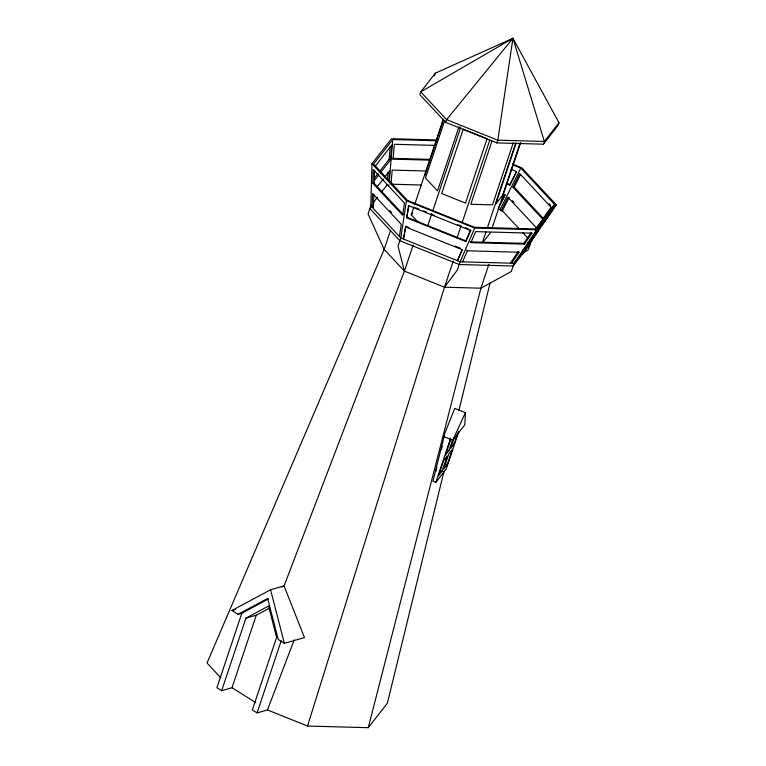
<?xml version="1.0" encoding="UTF-8"?>
<svg xmlns="http://www.w3.org/2000/svg" width="766" height="766" viewBox="0 0 766 766"><rect width="100%" height="100%" fill="white"/><g stroke="black" fill="none" stroke-linecap="round" stroke-linejoin="round"><path stroke-width="1.15" d="M436.792 139.977L391.483 138.723L371.97 163.685L370.801 205.795L368.053 214.011L384.178 249.39L404.419 271.116L444.491 287.193L480.914 288.188L511.324 271.48L514.072 263.265L536.746 229.771L556.25 204.809L521.78 167.811L512.464 164.068M372.831 183.294L373.214 169.516L404.486 203.086L402.638 215.294L372.831 183.294L374.153 183.333L403.146 214.461M373.837 194.66L373.482 207.299L372.161 207.26L372.544 193.472L401.26 224.304L399.412 236.512M374.153 183.333L374.507 170.694M465.441 412.654L464.828 424.795L452.773 440.211L443.562 436.524L454.717 408.345L465.441 412.654L452.773 440.211M387.462 179.368L388.017 172.513M379.572 171.46L389.109 159.271L390.133 146.699M388.822 181.102L389.664 170.818L384.714 177.147M380.29 172.982L390.555 159.845L391.78 144.994L374.785 166.739M389.329 181.408L392.757 139.527L436.333 140.733M391.043 183.811L392.173 170.1L426.241 171.038M430.032 160.151L393.063 159.136L394.289 144.286L434.169 145.377M558.979 122.732L544.348 141.451L497.795 140.168L446.597 119.64L420.735 91.882L512.942 38.3L497.795 140.168L496.875 142.907L445.678 122.378L419.816 94.62L420.735 91.882L435.366 73.153L512.942 38.3L558.979 122.732L558.06 125.471L543.429 144.19L496.875 142.907M371.97 163.685L406.44 200.692L400.771 237.977L398.023 246.192L404.419 271.116L284.071 585.913L282.07 587.091M405.741 226.324L403.471 239.059L405.741 226.324L409.025 227.636M406.698 217.841L408.556 205.633L470.477 230.47L470.899 229.944L465.709 241.51L406.698 217.841L408.805 206.217M444.108 470.985L387.337 703.274L368.255 727.7L307.53 726.034L267.449 709.948L257.079 712.907L252.34 709.938L276.603 637.408L268.54 606.021L245.905 618.162L221.633 690.693L216.893 687.724L241.817 613.25L268.368 599.002M458.872 410.595L490.096 282.836M436.036 471.08L436.888 467.7M441.408 449.632L442.26 446.243M368.255 727.7L480.914 288.188L488.861 264.452M307.53 726.034L444.491 287.193L453.185 261.187M434.456 75.891L435.366 73.153M221.633 690.693L232.002 687.744L256.275 615.213L269.642 608.032M390.612 230.173L384.178 249.39L207.021 663.04L220.79 677.814M418.274 222.37L411.246 214.825L413.889 206.954M414.636 204.704L443.246 119.19M424.871 175.471L442.997 121.287M444.74 120.425L425.475 177.999L437.51 190.916L459.045 126.562M445.678 122.378L446.597 119.64L512.942 38.3L513.737 40.521M404.419 271.116L413.113 245.11M257.079 712.907L281.237 640.682M427.591 226.257L431.737 213.877M432.867 210.506L460.72 127.242M456.976 238.044L460.739 226.793M462.252 222.293L489.733 140.159M491.983 141.059L470.831 204.273L492.49 204.876L513.268 142.782M482.57 242.152L485.95 232.031M487.463 227.531L515.69 143.146M516.207 142.964L495.813 203.928L502.62 195.215L519.999 143.28M492.098 228.029L520.708 142.524M543.429 144.19L544.348 141.451L512.942 38.3M443.562 436.524L444.395 435.461L432.943 481.182L435.854 482.341L450.695 437.989M450.609 439.655L445.477 454.994L449.01 450.475L452.677 439.521M442.049 471.281L447.181 455.952L443.648 460.471L438.516 475.801L442.049 471.281L439.837 470.391M454.343 437.396L450.676 448.349L454.209 443.83L457.877 432.876M447.248 464.636L452.38 449.297L448.847 453.826L443.715 469.156L447.248 464.636L445.027 463.746M458.863 431.344L446.243 469.051L435.854 482.341M556.25 204.809L531.039 241.558L528.291 249.773L521.301 254.398M267.449 709.948L294.23 639.897M465.709 241.51L470.477 230.47M462.166 250.128L457.417 260.699L462.185 249.659L405.329 226.851M536.746 229.771L474.69 228.067L460.117 261.78L457.369 269.996L444.491 287.193M462.578 261.848L467.346 250.808L466.609 250.022M498.475 207.787L505.148 194.688L500.447 204.11M506.46 183.859L509.735 185.171L516.523 171.565L510.989 169.343M509.735 185.171L516.418 172.082M509.208 197.235L502.429 210.851L501.108 210.813L500.045 209.673L520.765 168.099L513.153 165.044M501.108 210.813L507.887 197.197L536.602 228.029L535.338 229.877M512.894 187.153L519.683 173.537L550.955 207.117L542.701 219.143L512.894 187.153L514.216 187.191L543.218 218.32M514.216 187.191L520.478 174.629M470.132 241.874L523.781 243.349L531.202 232.385L531.939 233.17L524.519 244.134L470.87 242.659L475.638 231.619L531.939 233.17M519.042 252.234L511.621 263.198L510.884 262.403L518.304 251.44L519.042 252.234L467.346 250.808M548.236 213.647L549.509 211.799M549.978 211.215L554.622 204.445L520.765 168.099M527.745 243.215L544.616 221.633L552.87 209.606L535.166 232.251M392.757 139.527L373.597 164.048L407.455 200.395L474.508 227.291L535.463 228.967L554.622 204.445M374.44 178.028L378.107 173.336M374.43 180.489L378.825 174.859M376.939 187.086L383.306 178.947M371.405 205.029L370.801 205.795L400.771 237.977L460.117 261.78L514.072 263.265L531.039 241.558M373.77 201.994L377.437 197.312M381.832 191.682L387.165 184.865M371.299 206.724L369.882 208.534L399.852 240.716L459.198 264.519L513.163 266.003L530.12 244.297M389.042 184.903L388.448 185.669L386.993 185.085M411.246 214.825L412.644 213.034M482.886 242.382L490.585 232.529M535.128 229.857L537.962 226.238M539.379 224.419L551.415 209.022M537.292 228.555L543.161 221.048L544.616 221.633M522.268 251.315L538.517 230.518L530.264 242.544L528.808 241.96M231.945 610.483L270.57 589.763L284.071 585.913L304.475 637.59L284.349 643.335L278.23 639.505L267.669 598.428L238.054 614.322L231.945 610.483L235.296 609.525M238.054 614.322L241.817 613.25M245.905 618.162L256.275 615.213M430.482 159.395L392.336 158.342L393.063 159.136M391.493 184.194L421.348 185.018M506.872 183.323L510.156 184.644M502.544 194.344L504.727 195.225M389.109 159.271L390.555 159.845M497.948 208.831L500.045 209.673M406.44 200.692L474.69 228.067M415.603 207.768L418.925 209.099M423.349 210.87L426.662 212.201M431.086 213.973L434.408 215.303M457.628 224.62L460.94 225.951M465.364 227.722L468.687 229.053M407.11 217.305L466.13 240.974M454.947 246.058L460.414 248.251M452.246 443.035L454.209 443.83M447.047 449.68L449.01 450.475M232.002 687.744L255.777 702.633M549.069 203.708L550.668 205.432M512.406 200.663L513.996 202.377M502.123 210.526L519.252 228.91M522.46 232.357L528.071 238.379M523.781 243.349L524.519 244.134M389.827 210.64L391.416 212.354M270.57 589.763L284.349 643.335M463.229 129.186L441.695 193.539L465.517 203.095L487.052 138.742L463.229 129.186"/></g></svg>
